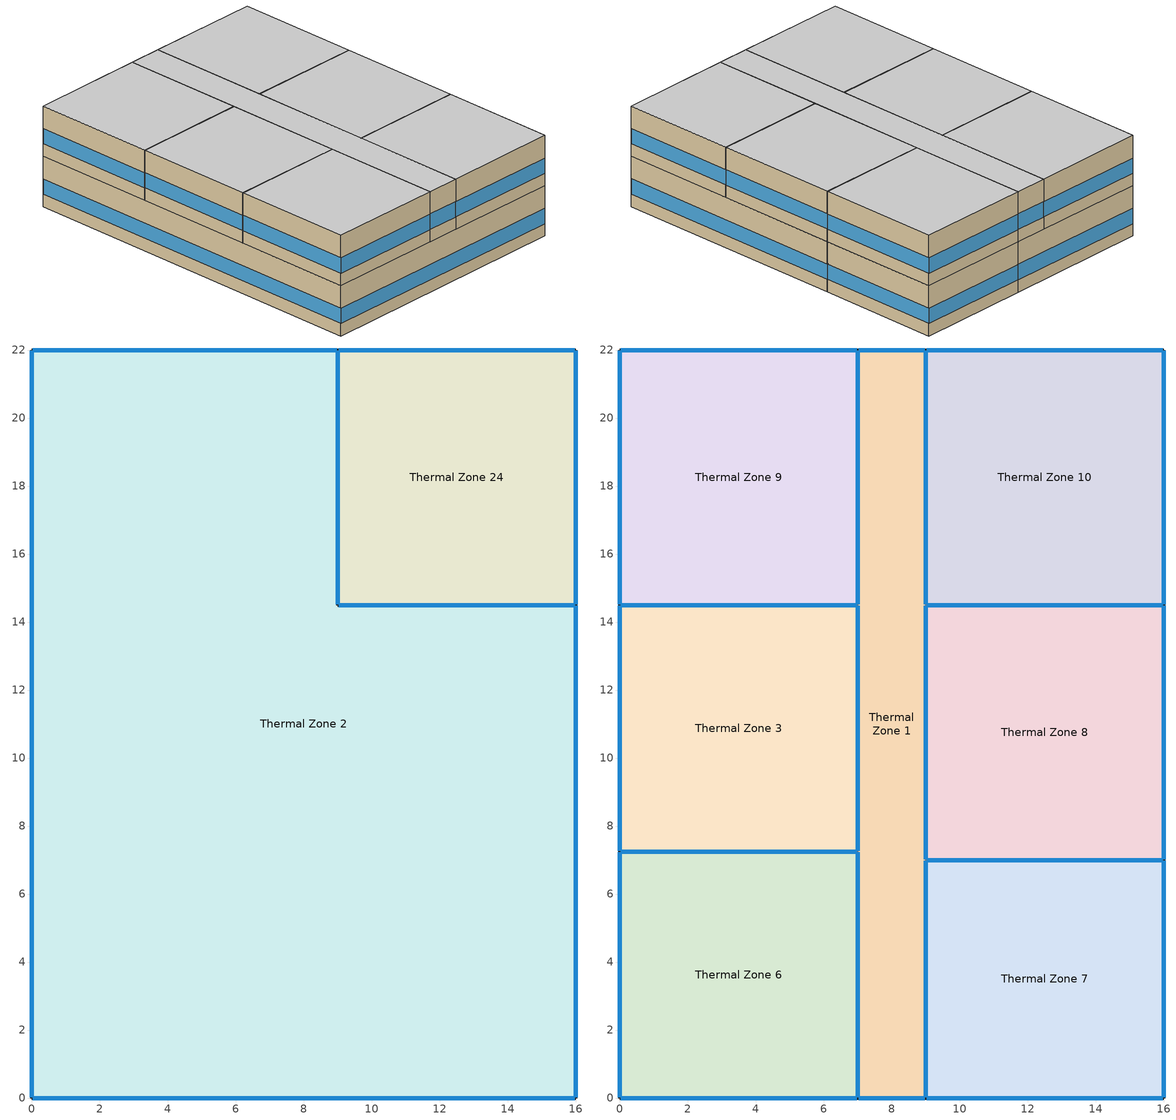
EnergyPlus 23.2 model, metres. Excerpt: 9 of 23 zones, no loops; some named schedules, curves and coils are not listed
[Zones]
Thermal Zone 2
 floor ground (Generic Ground Slab 6A 19802010): 9,22 9,14.5 16,14.5 16,0 0,0 0,22 z0
 wall outside (Surface 2 c tbd): 16,0 16,14.5 z0:3.05
 wall outside (Surface 3 c tbd): 0,0 16,0 z0:3.05
 wall outside (Surface 4 c tbd): 0,22 0,0 z0:3.05
 wall outside (Surface 5 c tbd): 9,22 0,22 z0:3.05
 wall outside (Generic Exterior Wall pre1980 6A): 16,14.5 9,14.5 9,22 z0:3.05
 window (Customized Fenestration: u=3.36): 16,0.03 16,14.47 / 0.03,0 15.97,0 / 0,21.97 0,0.03 / 8.97,22 0.03,22 / 9,14.53 9,21.97 / 15.97,14.5 9.03,14.5 z0.76:1.68
 roof outside (Typical IEAD Roof pre1980): 16,0 16,14.5 9,14.5 9,22 0,22 0,0 z3.05
Thermal Zone 24
 floor ground (Generic Ground Slab 6A 19802010): 16,22 16,14.5 9,14.5 9,22 z0
 wall outside (Surface 10 c tbd): 16,22 9,22 z0:3.05
 wall outside (Surface 11 c tbd): 16,14.5 16,22 z0:3.05
 wall outside (Generic Exterior Wall pre1980 6A): 9,22 9,14.5 16,14.5 z0:3.05
 window (Customized Fenestration: u=3.36): 15.97,22 9.03,22 / 16,14.53 16,21.97 / 9.03,14.5 15.97,14.5 / 9,21.97 9,14.53 z0.76:1.68
 roof outside (Typical IEAD Roof pre1980): 16,14.5 16,22 9,22 9,14.5 z3.05
Thermal Zone 1
 floor ground (Generic Ground Slab 6A 19802010): 9,22 9,0 7,0 7,22 z3.05
 wall outside (Surface 22 c tbd): 9,22 7,22 z3.05:6.1
 wall outside (Surface 26 c tbd): 7,0 9,0 z3.05:6.1
 wall to Thermal Zone 10 (Typical Interior Wall): 9,14.5 9,22 z3.05:6.1
 wall to Thermal Zone 8 (Typical Interior Wall): 9,7 9,14.5 z3.05:6.1
 wall to Thermal Zone 7 (Typical Interior Wall): 9,0 9,7 z3.05:6.1
 wall to Thermal Zone 6 (Typical Interior Wall): 7,7.25 7,0 z3.05:6.1
 wall to Thermal Zone 3 (Typical Interior Wall): 7,14.5 7,7.25 z3.05:6.1
 wall to Thermal Zone 9 (Typical Interior Wall): 7,22 7,14.5 z3.05:6.1
 window (Customized Fenestration: u=3.36): 8.97,22 7.03,22 / 7.03,0 8.97,0 z3.81:4.75
 window inside (Typical Interior Window): 9,14.53 9,21.97 / 9,7.03 9,14.47 / 9,0.03 9,6.97 / 7,7.22 7,0.03 / 7,14.47 7,7.28 / 7,21.97 7,14.53 z3.81:4.73
 ceiling adiabatic (Generic Interior Floor): 9,0 9,22 7,22 7,0 z6.1
Thermal Zone 10
 floor ground (Generic Ground Slab 6A 19802010): 16,22 16,14.5 9,14.5 9,22 z3.05
 wall outside (Surface 57 c tbd): 16,22 9,22 z3.05:6.1
 wall outside (Surface 58 c tbd): 16,14.5 16,22 z3.05:6.1
 wall to Thermal Zone 8 (Typical Interior Wall): 9,14.5 16,14.5 z3.05:6.1
 window (Customized Fenestration: u=3.36): 15.97,22 9.03,22 / 16,14.53 16,21.97 z3.81:4.73
 window inside (Typical Interior Window): 9.03,14.5 15.97,14.5 z3.81:4.73
 ceiling adiabatic (Generic Interior Floor): 16,14.5 16,22 9,22 9,14.5 z6.1
Thermal Zone 3
 floor ground (Generic Ground Slab 6A 19802010): 7,14.5 7,7.25 0,7.25 0,14.5 z3.05
 wall outside (Surface 44 c tbd): 0,14.5 0,7.25 z3.05:6.1
 wall to Thermal Zone 9 (Typical Interior Wall): 7,14.5 0,14.5 z3.05:6.1
 wall to Thermal Zone 6 (Typical Interior Wall): 0,7.25 7,7.25 z3.05:6.1
 window (Customized Fenestration: u=3.36): 0,14.47 0,7.28 z3.81:4.73
 window inside (Typical Interior Window): 6.97,14.5 0.03,14.5 / 0.03,7.25 6.97,7.25 z3.81:4.73
 ceiling adiabatic (Generic Interior Floor): 7,7.25 7,14.5 0,14.5 0,7.25 z6.1
Thermal Zone 6
 floor ground (Generic Ground Slab 6A 19802010): 7,7.25 7,0 0,0 0,7.25 z3.05
 wall outside (Surface 17 c tbd): 0,0 7,0 z3.05:6.1
 wall outside (Surface 18 c tbd): 0,7.25 0,0 z3.05:6.1
 window (Customized Fenestration: u=3.36): 0.03,0 6.97,0 / 0,7.22 0,0.03 z3.81:4.73
 ceiling adiabatic (Generic Interior Floor): 7,0 7,7.25 0,7.25 0,0 z6.1
Thermal Zone 7
 floor ground (Generic Ground Slab 6A 19802010): 9,7 16,7 16,0 9,0 z3.05
 wall outside (Surface 32 c tbd): 16,0 16,7 z3.05:6.1
 wall outside (Surface 33 c tbd): 9,0 16,0 z3.05:6.1
 wall to Thermal Zone 8 (Typical Interior Wall): 16,7 9,7 z3.05:6.1
 window (Customized Fenestration: u=3.36): 16,0.03 16,6.97 / 9.03,0 15.97,0 z3.81:4.73
 window inside (Typical Interior Window): 15.97,7 9.03,7 z3.81:4.73
 ceiling adiabatic (Generic Interior Floor): 16,0 16,7 9,7 9,0 z6.1
Thermal Zone 8
 floor ground (Generic Ground Slab 6A 19802010): 16,14.5 16,7 9,7 9,14.5 z3.05
 wall outside (Surface 38 c tbd): 16,7 16,14.5 z3.05:6.1
 window (Customized Fenestration: u=3.36): 16,7.03 16,14.47 z3.81:4.73
 ceiling adiabatic (Generic Interior Floor): 16,7 16,14.5 9,14.5 9,7 z6.1
Thermal Zone 9
 floor ground (Generic Ground Slab 6A 19802010): 7,22 7,14.5 0,14.5 0,22 z3.05
 wall outside (Surface 50 c tbd): 0,22 0,14.5 z3.05:6.1
 wall outside (Surface 51 c tbd): 7,22 0,22 z3.05:6.1
 window (Customized Fenestration: u=3.36): 0,21.97 0,14.53 / 6.97,22 0.03,22 z3.81:4.73
 ceiling adiabatic (Generic Interior Floor): 7,14.5 7,22 0,22 0,14.5 z6.1
[Building]
Building 1
[Site:Location]
Montreal Int'l: Latitude {deg}=45.47; Longitude {deg}=-73.75; Time Zone {hr}=-5; Elevation {m}=36
[SizingPeriod:DesignDay] Month=7; Day of Month=21; Day Type=SummerDesignDay; Daily Dry-Bulb Temperature Range {deltaC}=9.3; Dry-Bulb Temperature Range Modifier Type=DefaultMultipliers; Barometric Pressure {Pa}=100893; Wind Speed {m/s}=4.9; Wind Direction {deg}=220; Rain Indicator=No; Snow Indicator=No; Daylight Saving Time Indicator=No; Solar Model Indicator=ASHRAETau; ASHRAE Clear Sky Optical Depth for Beam Irradiance (taub)=0.465; ASHRAE Clear Sky Optical Depth for Diffuse Irradiance (taud)=1.966; Begin Environment Reset Mode=FullResetAtBeginEnvironment
Name | Maximum Dry-Bulb Temperature {C} | Humidity Condition Type | Wetbulb or DewPoint at Maximum Dry-Bulb {C} | Enthalpy at Maximum Dry-Bulb {J/kg}
Montreal Int'l Ann Clg .4% Condns DB=>MWB | 30 | Wetbulb | 22.1
Montreal Int'l Ann Clg .4% Condns DP=>MDB | 26 | Dewpoint | 21.6
Montreal Int'l Ann Clg .4% Condns Enth=>MDB | 28.1 | Enthalpy |  | 69300
Montreal Int'l Ann Clg .4% Condns WB=>MDB | 28.1 | Wetbulb | 23.2
[Material] Thermal Absorptance=0.9
Name | Roughness | Thickness {m} | Conductivity {W/m-K} | Density {kg/m3} | Specific Heat {J/kg-K} | Solar Absorptance | Visible Absorptance
G01 13mm gypsum board | Smooth | 0.0127 | 0.160031 | 800.001 | 1090.73 | 0.7 | 0.5
Generic Acoustic Tile | MediumSmooth | 0.02 | 0.06 | 368 | 590 | 0.2 | 0.2
Generic Brick | MediumRough | 0.1 | 0.9 | 1920 | 790 | 0.65 | 0.65
Generic Ceiling Air Gap | Smooth | 0.1 | 0.556 | 1.28 | 1000 | 0.7 | 0.7
Generic Gypsum Board | MediumSmooth | 0.0127 | 0.16 | 800 | 1090 | 0.5 | 0.5
Generic HW Concrete | MediumRough | 0.2 | 1.95 | 2240 | 900 | 0.8 | 0.8
Generic LW Concrete | MediumRough | 0.1 | 0.53 | 1280 | 840 | 0.8 | 0.8
Generic Wall Air Gap | Smooth | 0.1 | 0.667 | 1.28 | 1000 | 0.7 | 0.7
Metal Roof Surface 2 | Smooth | 0.0008 | 45.28 | 7824 | 500 | 0.7 | 0.7
Roof Membrane 1 | VeryRough | 0.0095 | 0.16 | 1121.29 | 1460 | 0.7 | 0.7
[Material:NoMass] Roughness=Smooth; Thermal Absorptance=0.9; Solar Absorptance=0.7; Visible Absorptance=0.7
Name | Thermal Resistance {m2-K/W}
Surface 10 m tbd | 0.632805
Surface 11 m tbd | 0.636711
Surface 17 m tbd; Surface 32 m tbd; Surface 33 m tbd; Surface 51 m tbd; Surface 57 m tbd | 0.846111
Surface 18 m tbd | 0.849716
Surface 2 m tbd | 0.664385
Surface 22 m tbd; Surface 26 m tbd | 0.803317
Surface 3 m tbd | 0.650814
Surface 38 m tbd | 0.916396
Surface 4 m tbd | 0.662735
Surface 44 m tbd | 0.914813
Surface 5 m tbd | 0.646009
Surface 50 m tbd; Surface 58 m tbd | 0.853109
Typical Insulation R-1.2 Pre1980roof | 2.73841
Typical Insulation R1.76 GBC | 1.76
Typical Insulation U=0.459 | 2.17
[WindowMaterial:Glazing]
Clear 3mm 1: Optical Data Type=SpectralAverage; Thickness {m}=0.003; Solar Transmittance at Normal Incidence=0.837; Front Side Solar Reflectance at Normal Incidence=0.075; Back Side Solar Reflectance at Normal Incidence=0.075; Visible Transmittance at Normal Incidence=0.898; Front Side Visible Reflectance at Normal Incidence=0.081; Back Side Visible Reflectance at Normal Incidence=0.081; Infrared Transmittance at Normal Incidence=0; Front Side Infrared Hemispherical Emissivity=0.84; Back Side Infrared Hemispherical Emissivity=0.84; Conductivity {W/m-K}=0.9; Dirt Correction Factor for Solar and Visible Transmittance=1; Solar Diffusing=No
[WindowMaterial:SimpleGlazingSystem]
Fenestration U=3.32 0.66 1: U-Factor {W/m2-K}=3.32; Solar Heat Gain Coefficient=0.66; Visible Transmittance=0.21
[Construction]
Customized Fenestration: u=3.36: Fenestration U=3.32 0.66 1
Generic Exterior Wall pre1980 6A: Generic Brick, Generic LW Concrete, Typical Insulation R1.76 GBC, Generic Wall Air Gap, Generic Gypsum Board
Generic Ground Slab 6A 19802010: Typical Insulation U=0.459, Generic HW Concrete
Generic Interior Floor: Generic Acoustic Tile, Generic Ceiling Air Gap, Generic LW Concrete
Surface 10 c tbd: Generic Brick, Generic LW Concrete, Surface 10 m tbd, Generic Wall Air Gap, Generic Gypsum Board
Surface 11 c tbd: Generic Brick, Generic LW Concrete, Surface 11 m tbd, Generic Wall Air Gap, Generic Gypsum Board
Surface 17 c tbd: Generic Brick, Generic LW Concrete, Surface 17 m tbd, Generic Wall Air Gap, Generic Gypsum Board
Surface 18 c tbd: Generic Brick, Generic LW Concrete, Surface 18 m tbd, Generic Wall Air Gap, Generic Gypsum Board
Surface 2 c tbd: Generic Brick, Generic LW Concrete, Surface 2 m tbd, Generic Wall Air Gap, Generic Gypsum Board
Surface 22 c tbd: Generic Brick, Generic LW Concrete, Surface 22 m tbd, Generic Wall Air Gap, Generic Gypsum Board
Surface 26 c tbd: Generic Brick, Generic LW Concrete, Surface 26 m tbd, Generic Wall Air Gap, Generic Gypsum Board
Surface 3 c tbd: Generic Brick, Generic LW Concrete, Surface 3 m tbd, Generic Wall Air Gap, Generic Gypsum Board
Surface 32 c tbd: Generic Brick, Generic LW Concrete, Surface 32 m tbd, Generic Wall Air Gap, Generic Gypsum Board
Surface 33 c tbd: Generic Brick, Generic LW Concrete, Surface 33 m tbd, Generic Wall Air Gap, Generic Gypsum Board
Surface 38 c tbd: Generic Brick, Generic LW Concrete, Surface 38 m tbd, Generic Wall Air Gap, Generic Gypsum Board
Surface 4 c tbd: Generic Brick, Generic LW Concrete, Surface 4 m tbd, Generic Wall Air Gap, Generic Gypsum Board
Surface 44 c tbd: Generic Brick, Generic LW Concrete, Surface 44 m tbd, Generic Wall Air Gap, Generic Gypsum Board
Surface 5 c tbd: Generic Brick, Generic LW Concrete, Surface 5 m tbd, Generic Wall Air Gap, Generic Gypsum Board
Surface 50 c tbd: Generic Brick, Generic LW Concrete, Surface 50 m tbd, Generic Wall Air Gap, Generic Gypsum Board
Surface 51 c tbd: Generic Brick, Generic LW Concrete, Surface 51 m tbd, Generic Wall Air Gap, Generic Gypsum Board
Surface 57 c tbd: Generic Brick, Generic LW Concrete, Surface 57 m tbd, Generic Wall Air Gap, Generic Gypsum Board
Surface 58 c tbd: Generic Brick, Generic LW Concrete, Surface 58 m tbd, Generic Wall Air Gap, Generic Gypsum Board
Typical IEAD Roof pre1980: Roof Membrane 1, Typical Insulation R-1.2 Pre1980roof, Metal Roof Surface 2
Typical Interior Wall: G01 13mm gypsum board, G01 13mm gypsum board
Typical Interior Window: Clear 3mm 1
[Zone] Multiplier=1; Part of Total Floor Area=Yes
Thermal Zone 1; Thermal Zone 10; Thermal Zone 2; Thermal Zone 24; Thermal Zone 3; Thermal Zone 6; Thermal Zone 7; Thermal Zone 8; Thermal Zone 9
[Space]
Name | Zone | Space Type
Space 104 | Thermal Zone 1 | MURB lobby 2
Space 109 | Thermal Zone 10 | MURB small 1
Space 101 | Thermal Zone 2 | MURB lobby 1
Space 1 | Thermal Zone 24 | MURB small
Space 107 | Thermal Zone 3 | MURB small 1
Space 103 | Thermal Zone 6 | MURB small 1
Space 105 | Thermal Zone 7 | MURB small 1
Space 106 | Thermal Zone 8 | MURB small 1
Space 108 | Thermal Zone 9 | MURB small 1
[SpaceList]
MURB lobby 2: Space 104
MURB small 1: Space 109, Space 112, Space 103, Space 105, Space 106, Space 107, Space 108, Space 110, Space 111, Space 120, Space 113, Space 114, Space 115, Space 117, Space 118, Space 119, Space 122, Space 123
MURB lobby 1: Space 101
MURB small: Space 1
[ZoneInfiltration:DesignFlowRate] Design Flow Rate Calculation Method=Flow/ExteriorArea; Flow Rate per Exterior Surface Area {m3/s-m2}=0.000206641; Constant Term Coefficient=0.107472; Temperature Term Coefficient=0.0119911; Velocity Term Coefficient=0; Velocity Squared Term Coefficient=0.0134792
Name | Zone or ZoneList or Space or SpaceList | Schedule
Space 104 HVAC Off Infiltration | Space 104 | Infiltration HVAC Off Schedule
Space 104 HVAC On Infiltration | Space 104 | Infiltration HVAC On Schedule
Space 109 HVAC Off Infiltration | Space 109 | Infiltration HVAC Off Schedule
Space 109 HVAC On Infiltration | Space 109 | Infiltration HVAC On Schedule
Space 101 HVAC Off Infiltration | Space 101 | Infiltration HVAC Off Schedule
Space 101 HVAC On Infiltration | Space 101 | Infiltration HVAC On Schedule
Space 1 HVAC Off Infiltration | Space 1 | Infiltration HVAC Off Schedule
Space 1 HVAC On Infiltration | Space 1 | Infiltration HVAC On Schedule
Space 107 HVAC Off Infiltration | Space 107 | Infiltration HVAC Off Schedule
Space 107 HVAC On Infiltration | Space 107 | Infiltration HVAC On Schedule
Space 103 HVAC Off Infiltration | Space 103 | Infiltration HVAC Off Schedule
Space 103 HVAC On Infiltration | Space 103 | Infiltration HVAC On Schedule
Space 105 HVAC Off Infiltration | Space 105 | Infiltration HVAC Off Schedule
Space 105 HVAC On Infiltration | Space 105 | Infiltration HVAC On Schedule
Space 106 HVAC Off Infiltration | Space 106 | Infiltration HVAC Off Schedule
Space 106 HVAC On Infiltration | Space 106 | Infiltration HVAC On Schedule
Space 108 HVAC Off Infiltration | Space 108 | Infiltration HVAC Off Schedule
Space 108 HVAC On Infiltration | Space 108 | Infiltration HVAC On Schedule
[ZoneControl:Thermostat] Temperature Difference Between Cutout And Setpoint {deltaC}=0
Name | Zone or ZoneList | Control Type Schedule | Control 1
Thermal Zone 1 Thermostat | Thermal Zone 1 | Thermal Zone 1 Thermostat Schedule | Thermostat Setpoint Dual Setpoint 1
Thermal Zone 10 Thermostat | Thermal Zone 10 | Thermal Zone 10 Thermostat Schedule | Thermostat Setpoint Dual Setpoint 3
Thermal Zone 2 Thermostat | Thermal Zone 2 | Thermal Zone 2 Thermostat Schedule | Thermostat Setpoint Dual Setpoint 10
Thermal Zone 24 Thermostat | Thermal Zone 24 | Thermal Zone 24 Thermostat Schedule | Thermostat Setpoint Dual Setpoint 2
Thermal Zone 3 Thermostat | Thermal Zone 3 | Thermal Zone 3 Thermostat Schedule | Thermostat Setpoint Dual Setpoint 13
Thermal Zone 6 Thermostat | Thermal Zone 6 | Thermal Zone 6 Thermostat Schedule | Thermostat Setpoint Dual Setpoint 8
Thermal Zone 7 Thermostat | Thermal Zone 7 | Thermal Zone 7 Thermostat Schedule | Thermostat Setpoint Dual Setpoint 12
Thermal Zone 8 Thermostat | Thermal Zone 8 | Thermal Zone 8 Thermostat Schedule | Thermostat Setpoint Dual Setpoint 16
Thermal Zone 9 Thermostat | Thermal Zone 9 | Thermal Zone 9 Thermostat Schedule | Thermostat Setpoint Dual Setpoint 6
[ZoneHVAC:Baseboard:Convective:Electric] Availability Schedule=Always On Discrete hvac_library; Heating Design Capacity {W}=Autosize; Efficiency=1
Elec Baseboard; Elec Baseboard 21; Elec Baseboard 8; Elec Baseboard 18; Elec Baseboard 17; Elec Baseboard 20; Elec Baseboard 10; Elec Baseboard 19; Elec Baseboard 15; Elec Baseboard 9; Elec Baseboard 11; Elec Baseboard 5; Elec Baseboard 12; Elec Baseboard 16; Elec Baseboard 13; Elec Baseboard 14; Elec Baseboard 23; Elec Baseboard 2; Elec Baseboard 4; Elec Baseboard 6; Elec Baseboard 7; Elec Baseboard 1; Elec Baseboard 22
[ZoneHVAC:PackagedTerminalHeatPump] Availability Schedule=Always On Discrete hvac_library; Cooling Supply Air Flow Rate {m3/s}=Autosize; Heating Supply Air Flow Rate {m3/s}=2.22045e-16; No Load Supply Air Flow Rate {m3/s}=Autosize; Cooling Outdoor Air Flow Rate {m3/s}=Autosize; Heating Outdoor Air Flow Rate {m3/s}=Autosize; No Load Outdoor Air Flow Rate {m3/s}=Autosize; Heating Convergence Tolerance=0.001; Cooling Convergence Tolerance=0.001; Maximum Supply Air Temperature from Supplemental Heater {C}=Autosize; Maximum Outdoor Dry-Bulb Temperature for Supplemental Heater Operation {C}=21; Fan Placement=DrawThrough; Supply Air Fan Operating Mode Schedule=Always On Discrete hvac_library
Name | Supply Air Fan | Heating Coil | Cooling Coil | Supplemental Heating Coil
PTHP | PTHP CV Fan | PTHP 1 Spd DX Htg Coil | PTHP 1 Spd DX Clg Coil | PTHP Elec Htg Backup Coil
PTHP 1 | PTHP CV Fan 1 | PTHP 1 Spd DX Htg Coil 1 | PTHP 1 Spd DX Clg Coil 1 | PTHP Elec Htg Backup Coil 1
PTHP 13 | PTHP CV Fan 13 | PTHP 1 Spd DX Htg Coil 13 | PTHP 1 Spd DX Clg Coil 13 | PTHP Elec Htg Backup Coil 13
PTHP 14 | PTHP CV Fan 14 | PTHP 1 Spd DX Htg Coil 14 | PTHP 1 Spd DX Clg Coil 14 | PTHP Elec Htg Backup Coil 14
PTHP 4 | PTHP CV Fan 4 | PTHP 1 Spd DX Htg Coil 4 | PTHP 1 Spd DX Clg Coil 4 | PTHP Elec Htg Backup Coil 4
PTHP 21 | PTHP CV Fan 21 | PTHP 1 Spd DX Htg Coil 21 | PTHP 1 Spd DX Clg Coil 21 | PTHP Elec Htg Backup Coil 21
PTHP 3 | PTHP CV Fan 3 | PTHP 1 Spd DX Htg Coil 3 | PTHP 1 Spd DX Clg Coil 3 | PTHP Elec Htg Backup Coil 3
PTHP 19 | PTHP CV Fan 19 | PTHP 1 Spd DX Htg Coil 19 | PTHP 1 Spd DX Clg Coil 19 | PTHP Elec Htg Backup Coil 19
PTHP 16 | PTHP CV Fan 16 | PTHP 1 Spd DX Htg Coil 16 | PTHP 1 Spd DX Clg Coil 16 | PTHP Elec Htg Backup Coil 16
PTHP 6 | PTHP CV Fan 6 | PTHP 1 Spd DX Htg Coil 6 | PTHP 1 Spd DX Clg Coil 6 | PTHP Elec Htg Backup Coil 6
PTHP 22 | PTHP CV Fan 22 | PTHP 1 Spd DX Htg Coil 22 | PTHP 1 Spd DX Clg Coil 22 | PTHP Elec Htg Backup Coil 22
PTHP 9 | PTHP CV Fan 9 | PTHP 1 Spd DX Htg Coil 9 | PTHP 1 Spd DX Clg Coil 9 | PTHP Elec Htg Backup Coil 9
PTHP 20 | PTHP CV Fan 20 | PTHP 1 Spd DX Htg Coil 20 | PTHP 1 Spd DX Clg Coil 20 | PTHP Elec Htg Backup Coil 20
PTHP 8 | PTHP CV Fan 8 | PTHP 1 Spd DX Htg Coil 8 | PTHP 1 Spd DX Clg Coil 8 | PTHP Elec Htg Backup Coil 8
PTHP 17 | PTHP CV Fan 17 | PTHP 1 Spd DX Htg Coil 17 | PTHP 1 Spd DX Clg Coil 17 | PTHP Elec Htg Backup Coil 17
PTHP 18 | PTHP CV Fan 18 | PTHP 1 Spd DX Htg Coil 18 | PTHP 1 Spd DX Clg Coil 18 | PTHP Elec Htg Backup Coil 18
PTHP 2 | PTHP CV Fan 2 | PTHP 1 Spd DX Htg Coil 2 | PTHP 1 Spd DX Clg Coil 2 | PTHP Elec Htg Backup Coil 2
PTHP 12 | PTHP CV Fan 12 | PTHP 1 Spd DX Htg Coil 12 | PTHP 1 Spd DX Clg Coil 12 | PTHP Elec Htg Backup Coil 12
PTHP 23 | PTHP CV Fan 23 | PTHP 1 Spd DX Htg Coil 23 | PTHP 1 Spd DX Clg Coil 23 | PTHP Elec Htg Backup Coil 23
PTHP 7 | PTHP CV Fan 7 | PTHP 1 Spd DX Htg Coil 7 | PTHP 1 Spd DX Clg Coil 7 | PTHP Elec Htg Backup Coil 7
PTHP 11 | PTHP CV Fan 11 | PTHP 1 Spd DX Htg Coil 11 | PTHP 1 Spd DX Clg Coil 11 | PTHP Elec Htg Backup Coil 11
PTHP 15 | PTHP CV Fan 15 | PTHP 1 Spd DX Htg Coil 15 | PTHP 1 Spd DX Clg Coil 15 | PTHP Elec Htg Backup Coil 15
PTHP 5 | PTHP CV Fan 5 | PTHP 1 Spd DX Htg Coil 5 | PTHP 1 Spd DX Clg Coil 5 | PTHP Elec Htg Backup Coil 5
[Fan:ConstantVolume] Availability Schedule=Always On Discrete hvac_library; Fan Total Efficiency=0.7; Pressure Rise {Pa}=250; Maximum Flow Rate {m3/s}=AutoSize; Motor Efficiency=0.9; Motor In Airstream Fraction=1
PTHP CV Fan; PTHP CV Fan 1; PTHP CV Fan 13; PTHP CV Fan 14; PTHP CV Fan 4; PTHP CV Fan 21; PTHP CV Fan 3; PTHP CV Fan 19; PTHP CV Fan 16; PTHP CV Fan 6; PTHP CV Fan 22; PTHP CV Fan 9; PTHP CV Fan 20; PTHP CV Fan 8; PTHP CV Fan 17; PTHP CV Fan 18; PTHP CV Fan 2; PTHP CV Fan 12; PTHP CV Fan 23; PTHP CV Fan 7; PTHP CV Fan 11; PTHP CV Fan 15; PTHP CV Fan 5
[Coil:Heating:DX:SingleSpeed] Availability Schedule=Always On Discrete hvac_library; Gross Rated Heating Capacity {W}=2.22045e-16; Gross Rated Heating COP {W/W}=5; Rated Air Flow Rate {m3/s}=Autosize; Rated Supply Fan Power Per Volume Flow Rate 2017 {W/(m3/s)}=773.3; Rated Supply Fan Power Per Volume Flow Rate 2023 {W/(m3/s)}=934.4; Heating Capacity Function of Temperature Curve=OS:Curve:Biquadratic 11; Heating Capacity Function of Flow Fraction Curve=OS:Curve:Quadratic 14; Energy Input Ratio Function of Temperature Curve=OS:Curve:Biquadratic 12; Energy Input Ratio Function of Flow Fraction Curve=OS:Curve:Quadratic 15; Part Load Fraction Correlation Curve=OS:Curve:Quadratic 16; Minimum Outdoor Dry-Bulb Temperature for Compressor Operation {C}=-8; Maximum Outdoor Dry-Bulb Temperature for Defrost Operation {C}=5; Crankcase Heater Capacity {W}=0; Maximum Outdoor Dry-Bulb Temperature for Crankcase Heater Operation {C}=10; Defrost Strategy=Resistive; Defrost Control=Timed; Defrost Time Period Fraction=0.166667; Resistive Defrost Heater Capacity {W}=2000
PTHP 1 Spd DX Htg Coil; PTHP 1 Spd DX Htg Coil 1; PTHP 1 Spd DX Htg Coil 13; PTHP 1 Spd DX Htg Coil 14; PTHP 1 Spd DX Htg Coil 4; PTHP 1 Spd DX Htg Coil 21; PTHP 1 Spd DX Htg Coil 3; PTHP 1 Spd DX Htg Coil 19; PTHP 1 Spd DX Htg Coil 16; PTHP 1 Spd DX Htg Coil 6; PTHP 1 Spd DX Htg Coil 22; PTHP 1 Spd DX Htg Coil 9; PTHP 1 Spd DX Htg Coil 20; PTHP 1 Spd DX Htg Coil 8; PTHP 1 Spd DX Htg Coil 17; PTHP 1 Spd DX Htg Coil 18; PTHP 1 Spd DX Htg Coil 2; PTHP 1 Spd DX Htg Coil 12; PTHP 1 Spd DX Htg Coil 23; PTHP 1 Spd DX Htg Coil 7; PTHP 1 Spd DX Htg Coil 11; PTHP 1 Spd DX Htg Coil 15; PTHP 1 Spd DX Htg Coil 5
[People] Number of People Calculation Method=People/Area; People per Floor Area {person/m2}=0.0283091; Fraction Radiant=0.3
Name | Zone or ZoneList or Space or SpaceList | Number of People Schedule | Activity Level Schedule
People 3 | MURB small 1 | MidriseApartment Apartment Occ 3 | MidriseApartment Activity 3
People 2 | MURB small | MidriseApartment Apartment Occ 2 | MidriseApartment Activity 2
[ElectricEquipment] Schedule=MURB Appliances and lighting; Design Level Calculation Method=Watts/Area; Watts per Zone Floor Area {W/m2}=8.15; Fraction Latent=0; Fraction Radiant=0.5; Fraction Lost=0
Name | Zone or ZoneList or Space or SpaceList
Electric Equipment 3 | MURB small 1
Electric Equipment 2 | MURB small
